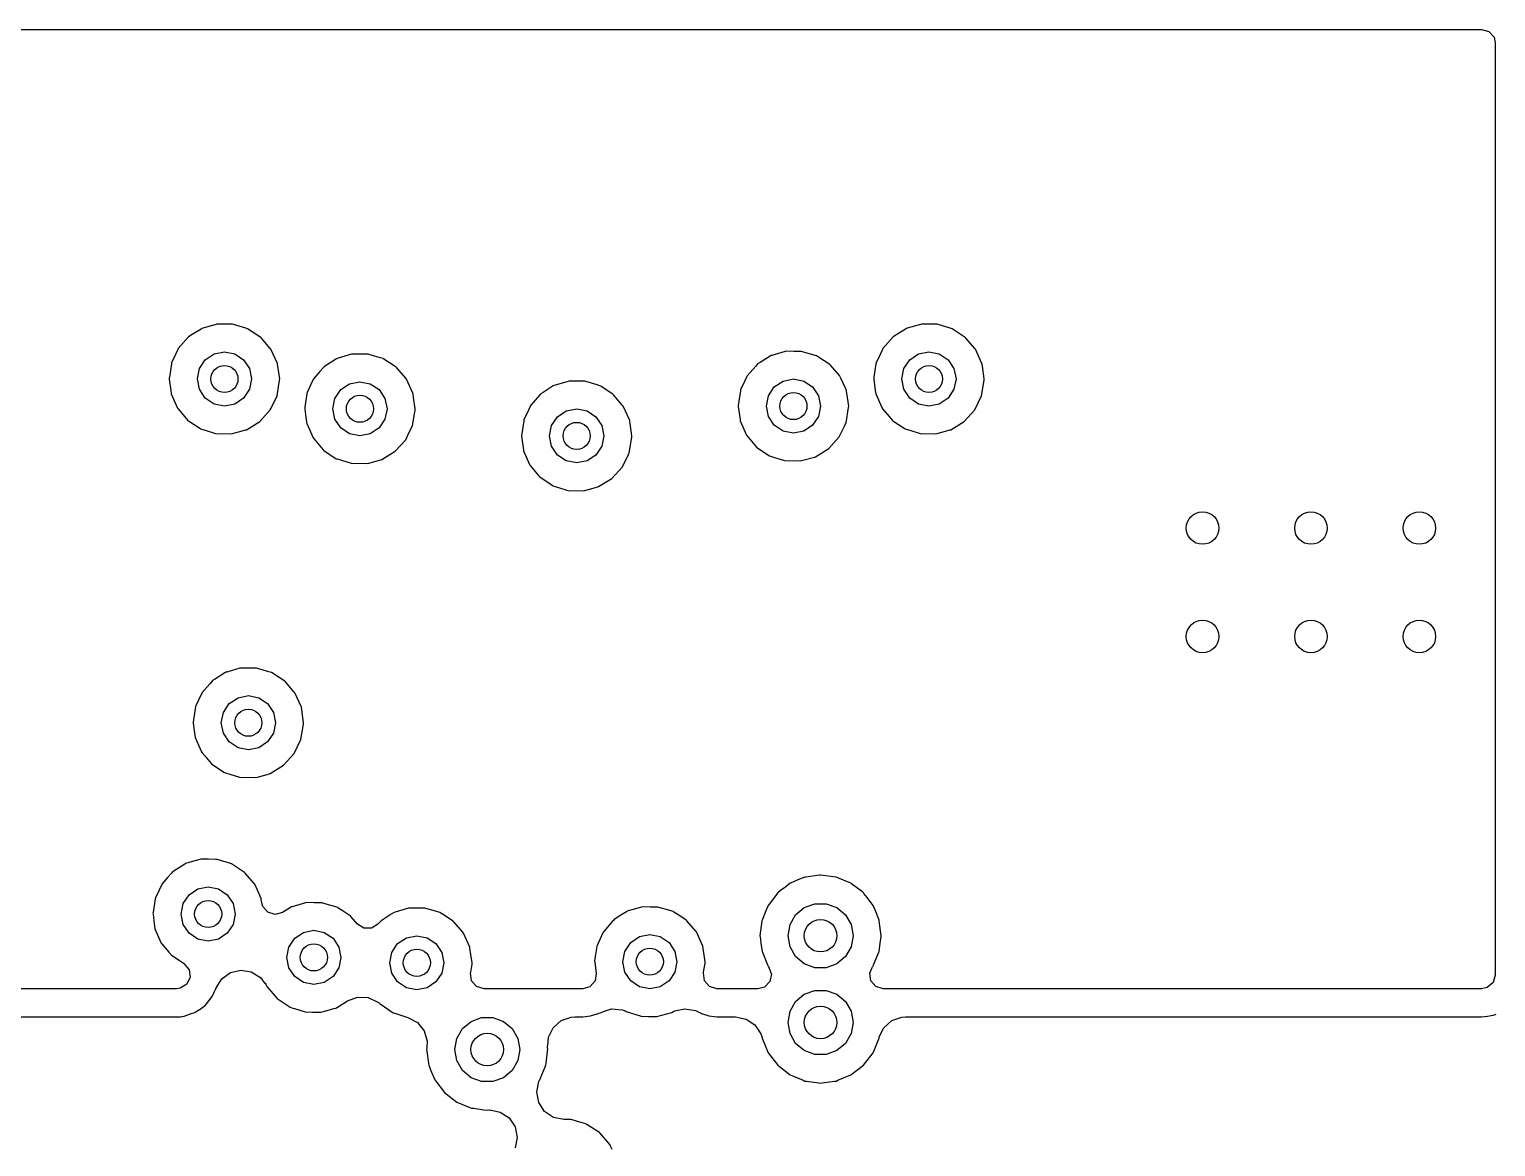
# Model space of a CAD drawing. Extents: x 0.99 to 4.24, y -7.27 to -4.02.
# Drawn here: x 2.397 to 2.929, y -4.551 to -4.146 of the extents above; entities that cross this region are included whole.
import ezdxf

# ---------------------------------------------------------------- set-up
doc = ezdxf.new("R2010")
doc.units = 0
doc.header["$MEASUREMENT"] = 0
doc.layers.add('BLACK', color=7, linetype='CONTINUOUS')

msp = doc.modelspace()

# ---------------------------------------------------------------- linework, layer by layer
at = {"layer": 'BLACK', "linetype": 'CONTINUOUS'}
for p, q in [((1.40063, -4.14567), (2.92417, -4.14567)), ((2.92417, -4.14567), (2.92686, -4.14646)), ((2.92686, -4.14646), (2.92869, -4.14857)), ((2.92869, -4.14857), (2.92913, -4.15063)), ((2.92913, -4.15063), (2.92913, -4.48913)), ((2.45903, -4.25451), (2.45582, -4.25653)), ((2.45933, -4.25432), (2.45903, -4.25451)), ((2.45903, -4.25451), (2.45903, -4.25451)), ((2.45967, -4.25422), (2.45933, -4.25432)), ((2.46446, -4.25285), (2.45967, -4.25422)), ((2.45967, -4.25422), (2.45967, -4.25422)), ((2.4648, -4.25276), (2.46446, -4.25285)), ((2.46446, -4.25285), (2.46446, -4.25285)), ((2.46764, -4.25277), (2.4648, -4.25276)), ((2.47013, -4.25279), (2.46764, -4.25277)), ((2.47049, -4.25279), (2.47013, -4.25279)), ((2.47013, -4.25279), (2.47013, -4.25279)), ((2.47082, -4.25289), (2.47049, -4.25279)), ((2.47527, -4.25422), (2.47082, -4.25289)), ((2.47082, -4.25289), (2.47082, -4.25289)), ((2.47594, -4.25442), (2.47527, -4.25422)), ((2.48071, -4.25752), (2.47594, -4.25442)), ((2.71493, -4.25451), (2.71173, -4.25653)), ((2.71523, -4.25432), (2.71493, -4.25451)), ((2.71493, -4.25451), (2.71493, -4.25451)), ((2.71557, -4.25422), (2.71523, -4.25432)), ((2.72036, -4.25285), (2.71557, -4.25422)), ((2.71557, -4.25422), (2.71557, -4.25422)), ((2.7207, -4.25276), (2.72036, -4.25285)), ((2.72036, -4.25285), (2.72036, -4.25285)), ((2.72355, -4.25277), (2.7207, -4.25276)), ((2.72604, -4.25279), (2.72355, -4.25277)), ((2.72639, -4.25279), (2.72604, -4.25279)), ((2.72604, -4.25279), (2.72604, -4.25279)), ((2.72673, -4.25289), (2.72639, -4.25279)), ((2.73118, -4.25422), (2.72673, -4.25289)), ((2.72673, -4.25289), (2.72673, -4.25289)), ((2.73184, -4.25442), (2.73118, -4.25422)), ((2.73662, -4.25752), (2.73184, -4.25442)), ((2.45451, -4.25736), (2.45075, -4.26162)), ((2.45582, -4.25653), (2.45451, -4.25736)), ((2.48094, -4.25778), (2.48071, -4.25752)), ((2.48419, -4.26156), (2.48094, -4.25778)), ((2.48094, -4.25778), (2.48094, -4.25778)), ((2.71042, -4.25736), (2.70665, -4.26162)), ((2.71173, -4.25653), (2.71042, -4.25736)), ((2.73685, -4.25778), (2.73662, -4.25752)), ((2.7401, -4.26156), (2.73685, -4.25778)), ((2.73685, -4.25778), (2.73685, -4.25778)), ((2.44976, -4.26372), (2.44833, -4.26677)), ((2.4506, -4.26194), (2.44976, -4.26372)), ((2.45075, -4.26162), (2.4506, -4.26194)), ((2.4506, -4.26194), (2.4506, -4.26194)), ((2.45843, -4.26887), (2.46056, -4.26568)), ((2.46056, -4.26568), (2.46375, -4.26354)), ((2.46375, -4.26354), (2.46752, -4.2628)), ((2.46752, -4.2628), (2.47129, -4.26354)), ((2.47129, -4.26354), (2.47448, -4.26568)), ((2.47448, -4.26568), (2.47661, -4.26887)), ((2.48442, -4.26183), (2.48419, -4.26156)), ((2.48419, -4.26156), (2.48419, -4.26156)), ((2.48678, -4.26701), (2.48442, -4.26183)), ((2.50824, -4.26534), (2.50456, -4.26766)), ((2.50854, -4.26515), (2.50824, -4.26534)), ((2.50824, -4.26534), (2.50824, -4.26534)), ((2.50888, -4.26505), (2.50854, -4.26515)), ((2.51367, -4.26368), (2.50888, -4.26505)), ((2.50888, -4.26505), (2.50888, -4.26505)), ((2.51401, -4.26358), (2.51367, -4.26368)), ((2.51367, -4.26368), (2.51367, -4.26368)), ((2.51685, -4.2636), (2.51401, -4.26358)), ((2.51934, -4.26362), (2.51685, -4.2636)), ((2.5197, -4.26362), (2.51934, -4.26362)), ((2.51934, -4.26362), (2.51934, -4.26362)), ((2.52004, -4.26372), (2.5197, -4.26362)), ((2.52329, -4.26469), (2.52004, -4.26372)), ((2.52004, -4.26372), (2.52004, -4.26372)), ((2.52515, -4.26525), (2.52329, -4.26469)), ((2.52545, -4.26544), (2.52515, -4.26525)), ((2.5275, -4.26677), (2.52545, -4.26544)), ((2.52545, -4.26544), (2.52545, -4.26544)), ((2.66572, -4.26435), (2.66208, -4.26665)), ((2.66602, -4.26416), (2.66572, -4.26435)), ((2.66572, -4.26435), (2.66572, -4.26435)), ((2.66636, -4.26407), (2.66602, -4.26416)), ((2.67115, -4.2627), (2.66636, -4.26407)), ((2.66636, -4.26407), (2.66636, -4.26407)), ((2.67149, -4.2626), (2.67115, -4.2627)), ((2.67115, -4.2627), (2.67115, -4.2627)), ((2.67433, -4.26262), (2.67149, -4.2626)), ((2.67683, -4.26263), (2.67433, -4.26262)), ((2.67718, -4.26263), (2.67683, -4.26263)), ((2.67683, -4.26263), (2.67683, -4.26263)), ((2.67752, -4.26274), (2.67718, -4.26263)), ((2.68035, -4.26358), (2.67752, -4.26274)), ((2.67752, -4.26274), (2.67752, -4.26274)), ((2.68263, -4.26426), (2.68035, -4.26358)), ((2.68293, -4.26446), (2.68263, -4.26426)), ((2.68329, -4.26469), (2.68293, -4.26446)), ((2.68293, -4.26446), (2.68293, -4.26446)), ((2.6874, -4.26736), (2.68329, -4.26469)), ((2.70567, -4.26372), (2.70424, -4.26677)), ((2.7065, -4.26194), (2.70567, -4.26372)), ((2.70665, -4.26162), (2.7065, -4.26194)), ((2.7065, -4.26194), (2.7065, -4.26194)), ((2.71433, -4.26887), (2.71647, -4.26568)), ((2.71647, -4.26568), (2.71966, -4.26354)), ((2.71966, -4.26354), (2.72343, -4.2628)), ((2.72343, -4.2628), (2.72719, -4.26354)), ((2.72719, -4.26354), (2.73038, -4.26568)), ((2.73038, -4.26568), (2.73252, -4.26887)), ((2.74033, -4.26183), (2.7401, -4.26156)), ((2.7401, -4.26156), (2.7401, -4.26156)), ((2.74269, -4.26701), (2.74033, -4.26183)), ((2.44828, -4.26712), (2.44752, -4.27199)), ((2.44833, -4.26677), (2.44828, -4.26712)), ((2.44828, -4.26712), (2.44828, -4.26712)), ((2.45768, -4.27264), (2.45843, -4.26887)), ((2.47661, -4.26887), (2.47736, -4.27264)), ((2.48683, -4.26736), (2.48678, -4.26701)), ((2.48692, -4.26799), (2.48683, -4.26736)), ((2.48683, -4.26736), (2.48683, -4.26736)), ((2.48759, -4.27264), (2.48692, -4.26799)), ((2.50221, -4.2699), (2.49996, -4.27245)), ((2.50349, -4.26845), (2.50221, -4.2699)), ((2.50373, -4.26818), (2.50349, -4.26845)), ((2.50349, -4.26845), (2.50349, -4.26845)), ((2.50456, -4.26766), (2.50373, -4.26818)), ((2.52992, -4.26834), (2.5275, -4.26677)), ((2.53015, -4.26861), (2.52992, -4.26834)), ((2.53341, -4.27239), (2.53015, -4.26861)), ((2.53015, -4.26861), (2.53015, -4.26861)), ((2.65729, -4.27178), (2.65646, -4.27356)), ((2.65744, -4.27146), (2.65729, -4.27178)), ((2.65729, -4.27178), (2.65729, -4.27178)), ((2.6605, -4.26799), (2.65744, -4.27146)), ((2.66097, -4.26746), (2.6605, -4.26799)), ((2.66121, -4.2672), (2.66097, -4.26746)), ((2.66097, -4.26746), (2.66097, -4.26746)), ((2.66208, -4.26665), (2.66121, -4.2672)), ((2.68763, -4.26763), (2.6874, -4.26736)), ((2.69089, -4.2714), (2.68763, -4.26763)), ((2.68763, -4.26763), (2.68763, -4.26763)), ((2.69112, -4.27167), (2.69089, -4.2714)), ((2.69089, -4.2714), (2.69089, -4.2714)), ((2.69145, -4.27239), (2.69112, -4.27167)), ((2.70418, -4.26712), (2.70342, -4.27199)), ((2.70424, -4.26677), (2.70418, -4.26712)), ((2.70418, -4.26712), (2.70418, -4.26712)), ((2.71358, -4.27264), (2.71433, -4.26887)), ((2.73252, -4.26887), (2.73327, -4.27264)), ((2.74274, -4.26736), (2.74269, -4.26701)), ((2.74283, -4.26799), (2.74274, -4.26736)), ((2.74274, -4.26736), (2.74274, -4.26736)), ((2.74349, -4.27264), (2.74283, -4.26799)), ((2.44752, -4.27199), (2.44745, -4.27239)), ((2.44745, -4.27239), (2.4475, -4.27274)), ((2.4475, -4.27274), (2.4475, -4.27274)), ((2.4475, -4.27274), (2.44804, -4.27685)), ((2.44804, -4.27685), (2.44819, -4.27803)), ((2.45843, -4.2764), (2.45768, -4.27264)), ((2.46056, -4.2796), (2.45843, -4.2764)), ((2.47661, -4.2764), (2.47448, -4.2796)), ((2.47736, -4.27264), (2.47661, -4.2764)), ((2.48664, -4.27874), (2.48758, -4.27313)), ((2.48758, -4.27313), (2.48759, -4.27264)), ((2.49883, -4.27485), (2.49754, -4.2776)), ((2.49981, -4.27277), (2.49883, -4.27485)), ((2.49996, -4.27245), (2.49981, -4.27277)), ((2.49981, -4.27277), (2.49981, -4.27277)), ((2.50764, -4.2797), (2.50977, -4.2765)), ((2.50977, -4.2765), (2.51297, -4.27437)), ((2.51297, -4.27437), (2.51673, -4.27362)), ((2.51673, -4.27362), (2.5205, -4.27437)), ((2.5205, -4.27437), (2.52369, -4.2765)), ((2.52369, -4.2765), (2.52583, -4.2797)), ((2.53364, -4.27265), (2.53341, -4.27239)), ((2.53341, -4.27239), (2.53341, -4.27239)), ((2.53599, -4.27783), (2.53364, -4.27265)), ((2.58698, -4.27518), (2.58328, -4.27751)), ((2.58728, -4.27499), (2.58698, -4.27518)), ((2.58698, -4.27518), (2.58698, -4.27518)), ((2.58762, -4.27489), (2.58728, -4.27499)), ((2.59241, -4.27352), (2.58762, -4.27489)), ((2.58762, -4.27489), (2.58762, -4.27489)), ((2.59275, -4.27343), (2.59241, -4.27352)), ((2.59241, -4.27352), (2.59241, -4.27352)), ((2.59559, -4.27344), (2.59275, -4.27343)), ((2.59809, -4.27346), (2.59559, -4.27344)), ((2.59844, -4.27346), (2.59809, -4.27346)), ((2.59809, -4.27346), (2.59809, -4.27346)), ((2.59878, -4.27356), (2.59844, -4.27346)), ((2.60296, -4.27481), (2.59878, -4.27356)), ((2.59878, -4.27356), (2.59878, -4.27356)), ((2.60389, -4.27509), (2.60296, -4.27481)), ((2.60419, -4.27528), (2.60389, -4.27509)), ((2.60512, -4.27589), (2.60419, -4.27528)), ((2.60419, -4.27528), (2.60419, -4.27528)), ((2.60866, -4.27819), (2.60512, -4.27589)), ((2.65497, -4.27696), (2.65438, -4.28073)), ((2.65502, -4.27661), (2.65497, -4.27696)), ((2.65497, -4.27696), (2.65497, -4.27696)), ((2.65646, -4.27356), (2.65502, -4.27661)), ((2.66512, -4.27871), (2.66725, -4.27552)), ((2.66725, -4.27552), (2.67045, -4.27339)), ((2.67045, -4.27339), (2.67421, -4.27264)), ((2.67421, -4.27264), (2.67798, -4.27339)), ((2.67798, -4.27339), (2.68117, -4.27552)), ((2.68117, -4.27552), (2.68331, -4.27871)), ((2.69295, -4.27569), (2.69145, -4.27239)), ((2.69332, -4.27651), (2.69295, -4.27569)), ((2.69347, -4.27685), (2.69332, -4.27651)), ((2.69352, -4.2772), (2.69347, -4.27685)), ((2.70342, -4.27199), (2.70336, -4.27239)), ((2.70336, -4.27239), (2.70341, -4.27274)), ((2.70341, -4.27274), (2.70394, -4.27685)), ((2.70341, -4.27274), (2.70341, -4.27274)), ((2.70394, -4.27685), (2.7041, -4.27803)), ((2.71433, -4.2764), (2.71358, -4.27264)), ((2.71647, -4.2796), (2.71433, -4.2764)), ((2.73252, -4.2764), (2.73038, -4.2796)), ((2.73327, -4.27264), (2.73252, -4.2764)), ((2.74254, -4.27874), (2.74349, -4.27313)), ((2.74349, -4.27313), (2.74349, -4.27264)), ((2.44819, -4.27803), (2.45048, -4.28324)), ((2.46375, -4.28173), (2.46056, -4.2796)), ((2.46752, -4.28248), (2.46375, -4.28173)), ((2.47129, -4.28173), (2.46752, -4.28248)), ((2.47448, -4.2796), (2.47129, -4.28173)), ((2.48447, -4.28322), (2.48664, -4.27874)), ((2.49749, -4.27795), (2.49673, -4.28282)), ((2.49754, -4.2776), (2.49749, -4.27795)), ((2.49749, -4.27795), (2.49749, -4.27795)), ((2.50689, -4.28346), (2.50764, -4.2797)), ((2.52583, -4.2797), (2.52657, -4.28346)), ((2.53604, -4.27818), (2.53599, -4.27783)), ((2.53621, -4.27933), (2.53604, -4.27818)), ((2.53604, -4.27818), (2.53604, -4.27818)), ((2.5368, -4.28346), (2.53621, -4.27933)), ((2.5787, -4.28229), (2.57855, -4.28261)), ((2.58135, -4.27929), (2.5787, -4.28229)), ((2.58223, -4.27829), (2.58135, -4.27929)), ((2.58247, -4.27803), (2.58223, -4.27829)), ((2.58223, -4.27829), (2.58223, -4.27829)), ((2.58328, -4.27751), (2.58247, -4.27803)), ((2.60889, -4.27845), (2.60866, -4.27819)), ((2.61215, -4.28223), (2.60889, -4.27845)), ((2.60889, -4.27845), (2.60889, -4.27845)), ((2.61215, -4.28224), (2.61215, -4.28223)), ((2.61215, -4.28223), (2.61215, -4.28223)), ((2.61238, -4.2825), (2.61215, -4.28224)), ((2.61473, -4.28768), (2.61238, -4.2825)), ((2.65438, -4.28073), (2.65415, -4.28224)), ((2.65415, -4.28224), (2.65419, -4.28259)), ((2.66437, -4.28248), (2.66512, -4.27871)), ((2.66512, -4.28625), (2.66437, -4.28248)), ((2.68331, -4.27871), (2.68406, -4.28248)), ((2.68406, -4.28248), (2.68331, -4.28625)), ((2.69361, -4.27784), (2.69352, -4.2772)), ((2.69352, -4.2772), (2.69352, -4.2772)), ((2.69428, -4.28248), (2.69361, -4.27784)), ((2.69427, -4.28297), (2.69428, -4.28248)), ((2.7041, -4.27803), (2.70639, -4.28324)), ((2.71966, -4.28173), (2.71647, -4.2796)), ((2.72343, -4.28248), (2.71966, -4.28173)), ((2.72719, -4.28173), (2.72343, -4.28248)), ((2.73038, -4.2796), (2.72719, -4.28173)), ((2.74006, -4.28386), (2.74254, -4.27874)), ((2.45048, -4.28324), (2.45071, -4.28351)), ((2.45071, -4.28351), (2.45307, -4.28632)), ((2.45307, -4.28632), (2.45414, -4.2876)), ((2.45414, -4.2876), (2.45444, -4.28779)), ((2.45444, -4.28779), (2.45444, -4.28779)), ((2.45444, -4.28779), (2.45859, -4.29055)), ((2.48034, -4.28808), (2.48416, -4.28386)), ((2.48416, -4.28386), (2.48447, -4.28322)), ((2.49673, -4.28282), (2.49667, -4.28322)), ((2.49667, -4.28322), (2.49671, -4.28357)), ((2.49671, -4.28357), (2.49671, -4.28357)), ((2.49671, -4.28357), (2.49723, -4.28753)), ((2.49723, -4.28753), (2.49741, -4.28886)), ((2.50764, -4.28723), (2.50689, -4.28346)), ((2.50977, -4.29042), (2.50764, -4.28723)), ((2.52583, -4.28723), (2.52369, -4.29042)), ((2.52657, -4.28346), (2.52583, -4.28723)), ((2.53585, -4.28957), (2.53679, -4.28395)), ((2.53679, -4.28395), (2.5368, -4.28346)), ((2.57623, -4.28779), (2.57549, -4.29254)), ((2.57628, -4.28744), (2.57623, -4.28779)), ((2.57623, -4.28779), (2.57623, -4.28779)), ((2.57792, -4.28395), (2.57628, -4.28744)), ((2.57855, -4.28261), (2.57792, -4.28395)), ((2.57855, -4.28261), (2.57855, -4.28261)), ((2.58638, -4.28954), (2.58851, -4.28635)), ((2.58851, -4.28635), (2.59171, -4.28421)), ((2.59171, -4.28421), (2.59547, -4.28346)), ((2.59547, -4.28346), (2.59924, -4.28421)), ((2.59924, -4.28421), (2.60243, -4.28635)), ((2.60243, -4.28635), (2.60457, -4.28954)), ((2.61478, -4.28802), (2.61473, -4.28768)), ((2.65419, -4.28259), (2.65482, -4.28735)), ((2.65419, -4.28259), (2.65419, -4.28259)), ((2.65482, -4.28735), (2.65489, -4.28788)), ((2.66725, -4.28944), (2.66512, -4.28625)), ((2.68331, -4.28625), (2.68117, -4.28944)), ((2.69333, -4.28858), (2.69427, -4.28297)), ((2.70639, -4.28324), (2.70662, -4.28351)), ((2.70662, -4.28351), (2.70898, -4.28632)), ((2.70898, -4.28632), (2.71005, -4.2876)), ((2.71005, -4.2876), (2.71034, -4.28779)), ((2.71034, -4.28779), (2.71034, -4.28779)), ((2.71034, -4.28779), (2.71449, -4.29055)), ((2.73624, -4.28808), (2.74006, -4.28386)), ((2.45859, -4.29055), (2.45859, -4.29055)), ((2.45859, -4.29055), (2.45888, -4.29075)), ((2.45888, -4.29075), (2.45922, -4.29085)), ((2.45922, -4.29085), (2.45922, -4.29085)), ((2.45922, -4.29085), (2.46056, -4.29127)), ((2.46056, -4.29127), (2.46431, -4.29245)), ((2.46431, -4.29245), (2.47, -4.29255)), ((2.47, -4.29255), (2.4736, -4.29157)), ((2.4736, -4.29157), (2.47515, -4.29115)), ((2.47515, -4.29115), (2.47549, -4.29105)), ((2.47515, -4.29115), (2.47515, -4.29115)), ((2.47549, -4.29105), (2.48034, -4.28808)), ((2.49741, -4.28886), (2.4997, -4.29407)), ((2.51297, -4.29256), (2.50977, -4.29042)), ((2.51673, -4.29331), (2.51297, -4.29256)), ((2.5205, -4.29256), (2.51673, -4.29331)), ((2.52369, -4.29042), (2.5205, -4.29256)), ((2.53337, -4.29469), (2.53415, -4.29306)), ((2.53415, -4.29306), (2.53585, -4.28957)), ((2.57549, -4.29254), (2.57541, -4.29306)), ((2.57541, -4.29306), (2.57545, -4.29341)), ((2.58563, -4.29331), (2.58638, -4.28954)), ((2.60457, -4.28954), (2.60531, -4.29331)), ((2.61478, -4.28803), (2.61478, -4.28802)), ((2.6149, -4.28886), (2.61478, -4.28803)), ((2.61554, -4.29331), (2.6149, -4.28886)), ((2.65489, -4.28788), (2.65718, -4.29308)), ((2.65718, -4.29308), (2.66084, -4.29744)), ((2.67045, -4.29157), (2.66725, -4.28944)), ((2.67421, -4.29232), (2.67045, -4.29157)), ((2.67798, -4.29157), (2.67421, -4.29232)), ((2.68117, -4.28944), (2.67798, -4.29157)), ((2.69085, -4.2937), (2.69285, -4.28957)), ((2.69285, -4.28957), (2.69318, -4.2889)), ((2.69318, -4.2889), (2.69333, -4.28858)), ((2.69318, -4.2889), (2.69318, -4.2889)), ((2.71449, -4.29055), (2.71449, -4.29055)), ((2.71449, -4.29055), (2.71479, -4.29075)), ((2.71479, -4.29075), (2.71512, -4.29085)), ((2.71512, -4.29085), (2.71512, -4.29085)), ((2.71512, -4.29085), (2.71646, -4.29127)), ((2.71646, -4.29127), (2.72022, -4.29245)), ((2.72022, -4.29245), (2.72591, -4.29255)), ((2.72591, -4.29255), (2.7295, -4.29157)), ((2.7295, -4.29157), (2.73105, -4.29115)), ((2.73105, -4.29115), (2.73139, -4.29105)), ((2.73105, -4.29115), (2.73105, -4.29115)), ((2.73139, -4.29105), (2.73624, -4.28808)), ((2.4997, -4.29407), (2.50336, -4.29842)), ((2.50336, -4.29842), (2.50365, -4.29862)), ((2.52955, -4.2989), (2.53337, -4.29469)), ((2.57545, -4.29341), (2.5761, -4.29835)), ((2.57545, -4.29341), (2.57545, -4.29341)), ((2.5761, -4.29835), (2.57615, -4.2987)), ((2.58638, -4.29707), (2.58563, -4.29331)), ((2.58851, -4.30027), (2.58638, -4.29707)), ((2.60457, -4.29707), (2.60243, -4.30027)), ((2.60531, -4.29331), (2.60457, -4.29707)), ((2.61459, -4.29941), (2.61553, -4.2938)), ((2.61553, -4.2938), (2.61554, -4.29331)), ((2.66084, -4.29744), (2.66113, -4.29764)), ((2.66113, -4.29764), (2.66113, -4.29764)), ((2.66113, -4.29764), (2.66528, -4.3004)), ((2.68218, -4.3009), (2.68703, -4.29792)), ((2.68703, -4.29792), (2.69085, -4.2937)), ((2.50365, -4.29862), (2.50365, -4.29862)), ((2.50365, -4.29862), (2.5078, -4.30138)), ((2.5078, -4.30138), (2.5078, -4.30138)), ((2.5078, -4.30138), (2.50809, -4.30158)), ((2.50809, -4.30158), (2.50843, -4.30168)), ((2.50843, -4.30168), (2.50843, -4.30168)), ((2.50843, -4.30168), (2.51004, -4.30218)), ((2.51004, -4.30218), (2.51352, -4.30327)), ((2.51352, -4.30327), (2.51921, -4.30338)), ((2.51921, -4.30338), (2.51998, -4.30317)), ((2.51998, -4.30317), (2.52436, -4.30197)), ((2.52436, -4.30197), (2.5247, -4.30188)), ((2.52436, -4.30197), (2.52436, -4.30197)), ((2.5247, -4.30188), (2.52955, -4.2989)), ((2.57615, -4.2987), (2.57844, -4.30391)), ((2.59171, -4.3024), (2.58851, -4.30027)), ((2.59547, -4.30315), (2.59171, -4.3024)), ((2.59924, -4.3024), (2.59547, -4.30315)), ((2.60243, -4.30027), (2.59924, -4.3024)), ((2.61211, -4.30453), (2.61429, -4.30003)), ((2.61429, -4.30003), (2.61443, -4.29973)), ((2.61443, -4.29973), (2.61459, -4.29941)), ((2.61443, -4.29973), (2.61443, -4.29973)), ((2.66528, -4.3004), (2.66528, -4.3004)), ((2.66528, -4.3004), (2.66557, -4.30059)), ((2.66557, -4.30059), (2.66591, -4.3007)), ((2.66591, -4.3007), (2.66591, -4.3007)), ((2.66591, -4.3007), (2.66734, -4.30114)), ((2.66734, -4.30114), (2.671, -4.30229)), ((2.671, -4.30229), (2.67669, -4.30239)), ((2.67669, -4.30239), (2.67808, -4.30201)), ((2.67808, -4.30201), (2.68184, -4.30099)), ((2.68184, -4.30099), (2.68218, -4.3009)), ((2.68184, -4.30099), (2.68184, -4.30099)), ((2.57844, -4.30391), (2.57866, -4.30418)), ((2.57866, -4.30418), (2.58032, -4.30615)), ((2.58032, -4.30615), (2.5821, -4.30827)), ((2.5821, -4.30827), (2.58239, -4.30846)), ((2.58239, -4.30846), (2.58239, -4.30846)), ((2.58239, -4.30846), (2.58654, -4.31122)), ((2.60344, -4.31172), (2.60829, -4.30875)), ((2.60829, -4.30875), (2.61211, -4.30453)), ((2.58654, -4.31122), (2.58654, -4.31122)), ((2.58654, -4.31122), (2.58683, -4.31142)), ((2.58683, -4.31142), (2.58717, -4.31152)), ((2.58717, -4.31152), (2.58717, -4.31152)), ((2.58717, -4.31152), (2.58855, -4.31196)), ((2.58855, -4.31196), (2.59226, -4.31312)), ((2.59226, -4.31312), (2.59795, -4.31322)), ((2.59795, -4.31322), (2.60011, -4.31263)), ((2.60011, -4.31263), (2.6031, -4.31182)), ((2.6031, -4.31182), (2.60344, -4.31172)), ((2.6031, -4.31182), (2.6031, -4.31182)), ((2.47315, -4.37769), (2.46836, -4.37906)), ((2.47349, -4.3776), (2.47315, -4.37769)), ((2.47315, -4.37769), (2.47315, -4.37769)), ((2.47634, -4.37761), (2.47349, -4.3776)), ((2.47883, -4.37763), (2.47634, -4.37761)), ((2.47918, -4.37763), (2.47883, -4.37763)), ((2.47883, -4.37763), (2.47883, -4.37763)), ((2.47952, -4.37773), (2.47918, -4.37763)), ((2.48365, -4.37897), (2.47952, -4.37773)), ((2.47952, -4.37773), (2.47952, -4.37773)), ((2.46222, -4.38332), (2.45944, -4.38646)), ((2.46298, -4.38246), (2.46222, -4.38332)), ((2.46321, -4.38219), (2.46298, -4.38246)), ((2.46298, -4.38246), (2.46298, -4.38246)), ((2.46396, -4.38172), (2.46321, -4.38219)), ((2.46772, -4.37935), (2.46396, -4.38172)), ((2.46802, -4.37916), (2.46772, -4.37935)), ((2.46772, -4.37935), (2.46772, -4.37935)), ((2.46836, -4.37906), (2.46802, -4.37916)), ((2.46836, -4.37906), (2.46836, -4.37906)), ((2.48463, -4.37926), (2.48365, -4.37897)), ((2.48941, -4.38235), (2.48463, -4.37926)), ((2.48964, -4.38262), (2.48941, -4.38235)), ((2.49289, -4.3864), (2.48964, -4.38262)), ((2.48964, -4.38262), (2.48964, -4.38262)), ((2.45944, -4.38646), (2.45703, -4.39161)), ((2.46926, -4.39052), (2.47245, -4.38838)), ((2.47245, -4.38838), (2.47622, -4.38763)), ((2.47622, -4.38763), (2.47998, -4.38838)), ((2.47998, -4.38838), (2.48318, -4.39052)), ((2.49312, -4.38666), (2.49289, -4.3864)), ((2.49289, -4.3864), (2.49289, -4.3864)), ((2.49548, -4.39184), (2.49312, -4.38666)), ((2.45703, -4.39161), (2.45615, -4.39723)), ((2.46637, -4.39748), (2.46712, -4.39371)), ((2.46712, -4.39371), (2.46926, -4.39052)), ((2.48318, -4.39052), (2.48531, -4.39371)), ((2.48531, -4.39371), (2.48606, -4.39748)), ((2.49628, -4.39748), (2.49548, -4.39184)), ((2.45615, -4.39723), (2.4562, -4.39758)), ((2.4562, -4.39758), (2.45665, -4.40108)), ((2.4562, -4.39758), (2.4562, -4.39758)), ((2.46712, -4.40124), (2.46637, -4.39748)), ((2.48606, -4.39748), (2.48531, -4.40124)), ((2.49533, -4.40358), (2.49628, -4.39797)), ((2.49628, -4.39797), (2.49628, -4.39748)), ((2.45665, -4.40108), (2.45689, -4.40287)), ((2.45689, -4.40287), (2.45918, -4.40808)), ((2.46926, -4.40444), (2.46712, -4.40124)), ((2.47245, -4.40657), (2.46926, -4.40444)), ((2.48318, -4.40444), (2.47998, -4.40657)), ((2.48531, -4.40124), (2.48318, -4.40444)), ((2.49285, -4.4087), (2.49533, -4.40358)), ((2.45918, -4.40808), (2.45941, -4.40835)), ((2.45941, -4.40835), (2.46038, -4.4095)), ((2.46038, -4.4095), (2.46284, -4.41243)), ((2.47622, -4.40732), (2.47245, -4.40657)), ((2.47998, -4.40657), (2.47622, -4.40732)), ((2.48903, -4.41292), (2.49285, -4.4087)), ((2.46284, -4.41243), (2.46314, -4.41263)), ((2.46314, -4.41263), (2.46314, -4.41263)), ((2.46314, -4.41263), (2.46728, -4.41539)), ((2.46728, -4.41539), (2.46728, -4.41539)), ((2.46728, -4.41539), (2.46758, -4.41559)), ((2.46758, -4.41559), (2.46791, -4.41569)), ((2.48419, -4.41589), (2.48903, -4.41292)), ((2.46791, -4.41569), (2.46791, -4.41569)), ((2.46791, -4.41569), (2.46945, -4.41617)), ((2.46945, -4.41617), (2.47301, -4.41728)), ((2.47301, -4.41728), (2.4787, -4.41739)), ((2.4787, -4.41739), (2.47947, -4.41718)), ((2.47947, -4.41718), (2.48384, -4.41598)), ((2.48384, -4.41598), (2.48419, -4.41589)), ((2.48384, -4.41598), (2.48384, -4.41598)), ((2.45855, -4.44715), (2.45376, -4.44852)), ((2.45889, -4.44706), (2.45855, -4.44715)), ((2.45855, -4.44715), (2.45855, -4.44715)), ((2.46174, -4.44707), (2.45889, -4.44706)), ((2.46423, -4.44709), (2.46174, -4.44707)), ((2.46458, -4.44709), (2.46423, -4.44709)), ((2.46423, -4.44709), (2.46423, -4.44709)), ((2.46492, -4.44719), (2.46458, -4.44709)), ((2.46937, -4.44852), (2.46492, -4.44719)), ((2.46492, -4.44719), (2.46492, -4.44719)), ((2.44837, -4.45192), (2.44683, -4.45367)), ((2.44861, -4.45166), (2.44837, -4.45192)), ((2.44837, -4.45192), (2.44837, -4.45192)), ((2.44891, -4.45147), (2.44861, -4.45166)), ((2.45312, -4.44881), (2.44891, -4.45147)), ((2.45342, -4.44862), (2.45312, -4.44881)), ((2.45312, -4.44881), (2.45312, -4.44881)), ((2.45376, -4.44852), (2.45342, -4.44862)), ((2.45376, -4.44852), (2.45376, -4.44852)), ((2.47003, -4.44872), (2.46937, -4.44852)), ((2.47481, -4.45182), (2.47003, -4.44872)), ((2.47504, -4.45208), (2.47481, -4.45182)), ((2.47829, -4.45586), (2.47504, -4.45208)), ((2.47504, -4.45208), (2.47504, -4.45208)), ((2.68373, -4.45284), (2.67868, -4.4535)), ((2.68406, -4.45279), (2.68373, -4.45284)), ((2.68975, -4.45354), (2.68406, -4.45279)), ((2.44484, -4.45592), (2.44242, -4.46107)), ((2.44683, -4.45367), (2.44484, -4.45592)), ((2.45465, -4.45998), (2.45785, -4.45784)), ((2.45785, -4.45784), (2.46161, -4.4571)), ((2.46161, -4.4571), (2.46538, -4.45784)), ((2.46538, -4.45784), (2.46857, -4.45998)), ((2.47852, -4.45613), (2.47829, -4.45586)), ((2.47829, -4.45586), (2.47829, -4.45586)), ((2.48087, -4.46131), (2.47852, -4.45613)), ((2.6714, -4.45701), (2.66955, -4.45842)), ((2.67305, -4.45574), (2.6714, -4.45701)), ((2.67335, -4.45562), (2.67305, -4.45574)), ((2.67647, -4.45432), (2.67335, -4.45562)), ((2.67335, -4.45562), (2.67335, -4.45562)), ((2.67836, -4.45354), (2.67647, -4.45432)), ((2.67868, -4.4535), (2.67836, -4.45354)), ((2.67868, -4.4535), (2.67868, -4.4535)), ((2.69506, -4.45574), (2.68975, -4.45354)), ((2.69532, -4.45594), (2.69506, -4.45574)), ((2.69937, -4.45904), (2.69532, -4.45594)), ((2.69532, -4.45594), (2.69532, -4.45594)), ((2.44237, -4.46142), (2.4416, -4.46634)), ((2.44242, -4.46107), (2.44237, -4.46142)), ((2.44237, -4.46142), (2.44237, -4.46142)), ((2.45177, -4.46694), (2.45252, -4.46317)), ((2.45252, -4.46317), (2.45465, -4.45998)), ((2.46857, -4.45998), (2.47071, -4.46317)), ((2.47071, -4.46317), (2.47146, -4.46694)), ((2.48092, -4.46166), (2.48087, -4.46131)), ((2.4811, -4.46287), (2.48092, -4.46166)), ((2.48092, -4.46166), (2.48092, -4.46166)), ((2.48148, -4.46418), (2.4811, -4.46287)), ((2.49694, -4.4629), (2.49215, -4.46427)), ((2.49728, -4.46281), (2.49694, -4.4629)), ((2.49694, -4.4629), (2.49694, -4.4629)), ((2.50012, -4.46282), (2.49728, -4.46281)), ((2.50261, -4.46284), (2.50012, -4.46282)), ((2.50297, -4.46284), (2.50261, -4.46284)), ((2.50261, -4.46284), (2.50261, -4.46284)), ((2.5033, -4.46294), (2.50297, -4.46284)), ((2.50618, -4.4638), (2.5033, -4.46294)), ((2.5033, -4.46294), (2.5033, -4.46294)), ((2.66849, -4.45924), (2.66499, -4.4638)), ((2.66955, -4.45842), (2.66849, -4.45924)), ((2.67815, -4.46458), (2.682, -4.46318)), ((2.682, -4.46318), (2.68611, -4.46318)), ((2.68611, -4.46318), (2.68996, -4.46458)), ((2.69962, -4.45924), (2.69937, -4.45904)), ((2.69937, -4.45904), (2.69937, -4.45904)), ((2.69982, -4.4595), (2.69962, -4.45924)), ((2.70096, -4.46098), (2.69982, -4.4595)), ((2.69982, -4.4595), (2.69982, -4.4595)), ((2.70312, -4.4638), (2.70096, -4.46098)), ((2.4416, -4.46634), (2.44155, -4.46669)), ((2.44155, -4.46669), (2.4416, -4.46704)), ((2.4416, -4.46704), (2.4416, -4.46704)), ((2.4416, -4.46704), (2.4419, -4.4694)), ((2.45252, -4.4707), (2.45177, -4.46694)), ((2.47146, -4.46694), (2.47071, -4.4707)), ((2.48329, -4.46631), (2.48148, -4.46418)), ((2.48597, -4.46712), (2.48329, -4.46631)), ((2.48865, -4.46636), (2.48597, -4.46712)), ((2.49151, -4.46456), (2.48865, -4.46636)), ((2.49181, -4.46437), (2.49151, -4.46456)), ((2.49151, -4.46456), (2.49151, -4.46456)), ((2.49215, -4.46427), (2.49181, -4.46437)), ((2.49215, -4.46427), (2.49215, -4.46427)), ((2.50842, -4.46447), (2.50618, -4.4638)), ((2.50871, -4.46466), (2.50842, -4.46447)), ((2.51068, -4.46593), (2.50871, -4.46466)), ((2.50871, -4.46466), (2.50871, -4.46466)), ((2.51319, -4.46756), (2.51068, -4.46593)), ((2.51342, -4.46783), (2.51319, -4.46756)), ((2.5158, -4.47059), (2.51342, -4.46783)), ((2.51342, -4.46783), (2.51342, -4.46783)), ((2.52809, -4.46704), (2.5244, -4.46937)), ((2.52891, -4.46653), (2.52809, -4.46704)), ((2.52921, -4.46634), (2.52891, -4.46653)), ((2.52891, -4.46653), (2.52891, -4.46653)), ((2.52955, -4.46624), (2.52921, -4.46634)), ((2.53434, -4.46487), (2.52955, -4.46624)), ((2.52955, -4.46624), (2.52955, -4.46624)), ((2.53468, -4.46477), (2.53434, -4.46487)), ((2.53434, -4.46487), (2.53434, -4.46487)), ((2.53752, -4.46479), (2.53468, -4.46477)), ((2.54001, -4.46481), (2.53752, -4.46479)), ((2.54037, -4.46481), (2.54001, -4.46481)), ((2.54001, -4.46481), (2.54001, -4.46481)), ((2.54071, -4.46491), (2.54037, -4.46481)), ((2.54413, -4.46593), (2.54071, -4.46491)), ((2.54071, -4.46491), (2.54071, -4.46491)), ((2.54582, -4.46644), (2.54413, -4.46593)), ((2.54612, -4.46663), (2.54582, -4.46644)), ((2.54675, -4.46704), (2.54612, -4.46663)), ((2.54612, -4.46663), (2.54612, -4.46663)), ((2.55059, -4.46953), (2.54675, -4.46704)), ((2.61152, -4.4674), (2.60904, -4.46897)), ((2.61355, -4.46612), (2.61152, -4.4674)), ((2.61385, -4.46593), (2.61355, -4.46612)), ((2.61355, -4.46612), (2.61355, -4.46612)), ((2.61419, -4.46584), (2.61385, -4.46593)), ((2.61898, -4.46447), (2.61419, -4.46584)), ((2.61419, -4.46584), (2.61419, -4.46584)), ((2.61932, -4.46437), (2.61898, -4.46447)), ((2.61898, -4.46447), (2.61898, -4.46447)), ((2.62217, -4.46439), (2.61932, -4.46437)), ((2.62466, -4.4644), (2.62217, -4.46439)), ((2.62501, -4.46441), (2.62466, -4.4644)), ((2.62466, -4.4644), (2.62466, -4.4644)), ((2.62535, -4.46451), (2.62501, -4.46441)), ((2.6298, -4.46584), (2.62535, -4.46451)), ((2.62535, -4.46451), (2.62535, -4.46451)), ((2.63046, -4.46604), (2.6298, -4.46584)), ((2.63076, -4.46623), (2.63046, -4.46604)), ((2.63253, -4.46737), (2.63076, -4.46623)), ((2.63076, -4.46623), (2.63076, -4.46623)), ((2.63524, -4.46913), (2.63253, -4.46737)), ((2.66414, -4.46584), (2.66279, -4.46911)), ((2.66486, -4.4641), (2.66414, -4.46584)), ((2.66499, -4.4638), (2.66486, -4.4641)), ((2.66486, -4.4641), (2.66486, -4.4641)), ((2.67296, -4.47077), (2.67501, -4.46722)), ((2.67501, -4.46722), (2.67815, -4.46458)), ((2.68996, -4.46458), (2.6931, -4.46722)), ((2.6931, -4.46722), (2.69515, -4.47077)), ((2.70325, -4.4641), (2.70312, -4.4638)), ((2.70397, -4.46584), (2.70325, -4.4641)), ((2.70325, -4.4641), (2.70325, -4.4641)), ((2.70532, -4.46911), (2.70397, -4.46584)), ((2.4419, -4.4694), (2.44229, -4.47233)), ((2.44229, -4.47233), (2.44458, -4.47754)), ((2.45465, -4.4739), (2.45252, -4.4707)), ((2.45785, -4.47603), (2.45465, -4.4739)), ((2.46857, -4.4739), (2.46538, -4.47603)), ((2.47071, -4.4707), (2.46857, -4.4739)), ((2.49304, -4.47573), (2.49623, -4.47359)), ((2.49623, -4.47359), (2.5, -4.47284)), ((2.5, -4.47284), (2.50377, -4.47359)), ((2.50377, -4.47359), (2.50696, -4.47573)), ((2.51812, -4.4721), (2.5158, -4.47059)), ((2.52091, -4.47213), (2.51812, -4.4721)), ((2.52328, -4.47064), (2.52091, -4.47213)), ((2.52363, -4.47024), (2.52328, -4.47064)), ((2.5244, -4.46937), (2.52363, -4.47024)), ((2.55082, -4.4698), (2.55059, -4.46953)), ((2.55408, -4.47358), (2.55082, -4.4698)), ((2.55082, -4.4698), (2.55082, -4.4698)), ((2.55431, -4.47384), (2.55408, -4.47358)), ((2.55408, -4.47358), (2.55408, -4.47358)), ((2.55666, -4.47902), (2.55431, -4.47384)), ((2.60513, -4.47355), (2.60454, -4.47481)), ((2.60528, -4.47324), (2.60513, -4.47355)), ((2.60513, -4.47355), (2.60513, -4.47355)), ((2.60854, -4.46953), (2.60528, -4.47324)), ((2.60881, -4.46924), (2.60854, -4.46953)), ((2.60904, -4.46897), (2.60881, -4.46924)), ((2.60881, -4.46924), (2.60881, -4.46924)), ((2.63547, -4.4694), (2.63524, -4.46913)), ((2.63872, -4.47317), (2.63547, -4.4694)), ((2.63547, -4.4694), (2.63547, -4.4694)), ((2.63895, -4.47344), (2.63872, -4.47317)), ((2.63872, -4.47317), (2.63872, -4.47317)), ((2.64131, -4.47862), (2.63895, -4.47344)), ((2.66227, -4.47304), (2.66204, -4.47481)), ((2.66274, -4.46944), (2.66227, -4.47304)), ((2.66279, -4.46911), (2.66274, -4.46944)), ((2.66274, -4.46944), (2.66274, -4.46944)), ((2.67224, -4.47481), (2.67296, -4.47077)), ((2.69515, -4.47077), (2.69587, -4.47481)), ((2.70537, -4.46944), (2.70532, -4.46911)), ((2.70584, -4.47304), (2.70537, -4.46944)), ((2.70537, -4.46944), (2.70537, -4.46944)), ((2.70607, -4.47481), (2.70584, -4.47304)), ((2.44458, -4.47754), (2.44481, -4.47781)), ((2.44481, -4.47781), (2.44733, -4.48081)), ((2.46161, -4.47678), (2.45785, -4.47603)), ((2.46538, -4.47603), (2.46161, -4.47678)), ((2.49016, -4.48269), (2.49091, -4.47892)), ((2.49091, -4.47892), (2.49304, -4.47573)), ((2.50696, -4.47573), (2.50909, -4.47892)), ((2.50909, -4.47892), (2.50984, -4.48269)), ((2.52831, -4.48089), (2.53044, -4.47769)), ((2.53044, -4.47769), (2.53363, -4.47556)), ((2.53363, -4.47556), (2.5374, -4.47481)), ((2.5374, -4.47481), (2.54117, -4.47556)), ((2.54117, -4.47556), (2.54436, -4.47769)), ((2.54436, -4.47769), (2.54649, -4.48089)), ((2.55671, -4.47937), (2.55666, -4.47902)), ((2.55703, -4.48163), (2.55671, -4.47937)), ((2.55671, -4.47937), (2.55671, -4.47937)), ((2.6028, -4.47873), (2.60224, -4.48238)), ((2.60286, -4.47839), (2.6028, -4.47873)), ((2.6028, -4.47873), (2.6028, -4.47873)), ((2.60454, -4.47481), (2.60286, -4.47839)), ((2.61295, -4.48049), (2.61509, -4.47729)), ((2.61509, -4.47729), (2.61828, -4.47516)), ((2.61828, -4.47516), (2.62205, -4.47441)), ((2.62205, -4.47441), (2.62581, -4.47516)), ((2.62581, -4.47516), (2.62901, -4.47729)), ((2.62901, -4.47729), (2.63114, -4.48049)), ((2.64211, -4.48425), (2.64131, -4.47862)), ((2.66204, -4.47481), (2.66208, -4.47513)), ((2.66208, -4.47513), (2.6624, -4.47754)), ((2.6624, -4.47754), (2.66279, -4.48051)), ((2.67296, -4.47885), (2.67224, -4.47481)), ((2.67501, -4.4824), (2.67296, -4.47885)), ((2.69515, -4.47885), (2.6931, -4.4824)), ((2.69587, -4.47481), (2.69515, -4.47885)), ((2.70532, -4.48051), (2.70571, -4.47754)), ((2.70571, -4.47754), (2.70603, -4.47513)), ((2.70603, -4.47513), (2.70607, -4.47481)), ((2.44733, -4.48081), (2.44824, -4.4819)), ((2.44824, -4.4819), (2.45283, -4.48495)), ((2.49091, -4.48645), (2.49016, -4.48269)), ((2.50984, -4.48269), (2.50909, -4.48645)), ((2.52756, -4.48465), (2.52831, -4.48089)), ((2.52831, -4.48842), (2.52756, -4.48465)), ((2.54649, -4.48089), (2.54724, -4.48465)), ((2.54724, -4.48465), (2.54649, -4.48842)), ((2.55747, -4.48465), (2.55703, -4.48163)), ((2.55746, -4.48514), (2.55747, -4.48465)), ((2.60224, -4.48238), (2.60198, -4.48401)), ((2.60198, -4.48401), (2.60203, -4.48436)), ((2.60203, -4.48436), (2.60203, -4.48436)), ((2.60203, -4.48436), (2.60257, -4.48849)), ((2.6122, -4.48425), (2.61295, -4.48049)), ((2.61295, -4.48802), (2.6122, -4.48425)), ((2.63114, -4.48049), (2.63189, -4.48425)), ((2.63189, -4.48425), (2.63114, -4.48802)), ((2.64155, -4.48808), (2.64211, -4.48474)), ((2.64211, -4.48474), (2.64211, -4.48425)), ((2.66279, -4.48051), (2.66291, -4.48081)), ((2.66291, -4.48081), (2.66478, -4.48533)), ((2.67815, -4.48504), (2.67501, -4.4824)), ((2.6931, -4.4824), (2.68996, -4.48504)), ((2.70333, -4.48533), (2.7052, -4.48081)), ((2.7052, -4.48081), (2.70532, -4.48051)), ((2.45283, -4.48495), (2.45291, -4.485)), ((2.45291, -4.485), (2.4547, -4.48715)), ((2.45506, -4.48992), (2.45385, -4.49244)), ((2.4547, -4.48715), (2.45506, -4.48992)), ((2.46652, -4.49046), (2.46967, -4.48818)), ((2.46967, -4.48818), (2.47345, -4.48728)), ((2.47345, -4.48728), (2.47728, -4.4879)), ((2.47728, -4.4879), (2.48059, -4.48994)), ((2.48059, -4.48994), (2.48216, -4.49213)), ((2.49304, -4.48965), (2.49091, -4.48645)), ((2.49623, -4.49178), (2.49304, -4.48965)), ((2.50696, -4.48965), (2.50377, -4.49178)), ((2.50909, -4.48645), (2.50696, -4.48965)), ((2.53044, -4.49161), (2.52831, -4.48842)), ((2.54649, -4.48842), (2.54436, -4.49161)), ((2.55693, -4.48831), (2.55697, -4.48808)), ((2.55731, -4.49119), (2.55693, -4.48831)), ((2.55697, -4.48808), (2.55746, -4.48514)), ((2.60257, -4.48849), (2.60214, -4.49125)), ((2.61509, -4.49121), (2.61295, -4.48802)), ((2.63114, -4.48802), (2.62901, -4.49121)), ((2.64151, -4.48831), (2.64155, -4.48808)), ((2.64189, -4.49119), (2.64151, -4.48831)), ((2.66478, -4.48533), (2.66499, -4.48582)), ((2.66499, -4.48582), (2.66518, -4.48608)), ((2.66518, -4.48608), (2.66521, -4.48611)), ((2.66521, -4.48611), (2.66522, -4.48615)), ((2.66522, -4.48615), (2.66535, -4.48636)), ((2.66535, -4.48636), (2.66531, -4.48638)), ((2.66531, -4.48638), (2.66622, -4.48872)), ((2.66622, -4.48872), (2.66566, -4.49146)), ((2.682, -4.48644), (2.67815, -4.48504)), ((2.68611, -4.48644), (2.682, -4.48644)), ((2.68996, -4.48504), (2.68611, -4.48644)), ((2.70193, -4.48843), (2.70279, -4.48638)), ((2.70232, -4.49119), (2.70193, -4.48843)), ((2.70276, -4.48636), (2.70288, -4.48616)), ((2.70279, -4.48638), (2.70276, -4.48636)), ((2.70288, -4.48616), (2.7029, -4.48611)), ((2.7029, -4.48611), (2.70293, -4.48608)), ((2.70293, -4.48608), (2.70312, -4.48582)), ((2.70312, -4.48582), (2.70333, -4.48533)), ((2.92913, -4.48913), (2.92835, -4.49182)), ((2.45016, -4.49409), (1.5374, -4.49409)), ((2.45148, -4.49392), (2.45016, -4.49409)), ((2.45385, -4.49244), (2.45148, -4.49392)), ((2.46308, -4.49684), (2.4639, -4.49511)), ((2.4639, -4.49511), (2.46418, -4.49451)), ((2.46418, -4.49451), (2.46428, -4.49431)), ((2.46418, -4.49451), (2.46418, -4.49451)), ((2.46428, -4.49431), (2.46436, -4.4941)), ((2.46436, -4.4941), (2.46448, -4.49377)), ((2.46436, -4.4941), (2.46436, -4.4941)), ((2.46448, -4.49377), (2.46652, -4.49046)), ((2.48216, -4.49213), (2.4823, -4.49204)), ((2.4823, -4.49204), (2.48268, -4.49264)), ((2.48268, -4.49264), (2.48296, -4.49329)), ((2.48296, -4.49329), (2.48663, -4.49765)), ((2.5, -4.49253), (2.49623, -4.49178)), ((2.50377, -4.49178), (2.5, -4.49253)), ((2.53363, -4.49375), (2.53044, -4.49161)), ((2.5374, -4.4945), (2.53363, -4.49375)), ((2.54117, -4.49375), (2.5374, -4.4945)), ((2.54436, -4.49161), (2.54117, -4.49375)), ((2.55914, -4.49331), (2.55731, -4.49119)), ((2.56182, -4.49409), (2.55914, -4.49331)), ((2.59765, -4.49409), (2.56182, -4.49409)), ((2.60028, -4.49334), (2.59765, -4.49409)), ((2.60214, -4.49125), (2.60028, -4.49334)), ((2.61828, -4.49335), (2.61509, -4.49121)), ((2.62205, -4.49409), (2.61828, -4.49335)), ((2.62581, -4.49335), (2.62205, -4.49409)), ((2.62901, -4.49121), (2.62581, -4.49335)), ((2.64372, -4.49331), (2.64189, -4.49119)), ((2.6464, -4.49409), (2.64372, -4.49331)), ((2.66127, -4.49409), (2.6464, -4.49409)), ((2.6637, -4.49346), (2.66127, -4.49409)), ((2.66566, -4.49146), (2.6637, -4.49346)), ((2.67815, -4.49608), (2.682, -4.49468)), ((2.682, -4.49468), (2.68611, -4.49468)), ((2.68611, -4.49468), (2.68996, -4.49608)), ((2.70415, -4.49331), (2.70232, -4.49119)), ((2.70684, -4.49409), (2.70415, -4.49331)), ((2.92417, -4.49409), (2.70684, -4.49409)), ((2.92623, -4.49365), (2.92417, -4.49409)), ((2.92835, -4.49182), (2.92623, -4.49365)), ((2.45924, -4.50112), (2.46069, -4.50003)), ((2.46069, -4.50003), (2.46308, -4.49684)), ((2.48663, -4.49765), (2.49136, -4.5008)), ((2.49136, -4.5008), (2.49204, -4.50101)), ((2.50797, -4.5011), (2.50857, -4.50073)), ((2.50857, -4.50073), (2.51224, -4.49848)), ((2.50857, -4.50073), (2.50857, -4.50073)), ((2.51224, -4.49848), (2.51589, -4.49713)), ((2.51589, -4.49713), (2.51977, -4.49728)), ((2.51977, -4.49728), (2.5233, -4.4989)), ((2.5233, -4.4989), (2.52369, -4.49921)), ((2.52369, -4.49921), (2.52403, -4.49961)), ((2.52403, -4.49961), (2.52876, -4.50277)), ((2.67296, -4.50227), (2.67501, -4.49872)), ((2.67501, -4.49872), (2.67815, -4.49608)), ((2.68996, -4.49608), (2.6931, -4.49872)), ((2.6931, -4.49872), (2.69515, -4.50227)), ((2.17261, -4.50431), (2.45016, -4.50431)), ((2.45016, -4.50431), (2.45033, -4.5043)), ((2.45033, -4.5043), (2.45136, -4.50423)), ((2.45033, -4.5043), (2.45033, -4.5043)), ((2.45136, -4.50423), (2.45153, -4.50422)), ((2.45136, -4.50423), (2.45136, -4.50423)), ((2.45153, -4.50422), (2.45204, -4.50415)), ((2.45204, -4.50415), (2.45233, -4.50411)), ((2.45233, -4.50411), (2.45285, -4.50404)), ((2.45233, -4.50411), (2.45233, -4.50411)), ((2.45285, -4.50404), (2.45581, -4.50298)), ((2.45581, -4.50298), (2.45637, -4.50278)), ((2.45637, -4.50278), (2.45686, -4.5026)), ((2.45637, -4.50278), (2.45637, -4.50278)), ((2.45686, -4.5026), (2.45731, -4.50232)), ((2.45731, -4.50232), (2.45905, -4.50124)), ((2.45731, -4.50232), (2.45731, -4.50232)), ((2.45905, -4.50124), (2.45924, -4.50112)), ((2.49204, -4.50101), (2.49204, -4.50101)), ((2.49204, -4.50101), (2.49293, -4.50129)), ((2.49293, -4.50129), (2.49679, -4.50249)), ((2.49679, -4.50249), (2.49949, -4.50254)), ((2.49949, -4.50254), (2.50177, -4.50259)), ((2.50177, -4.50259), (2.50177, -4.50259)), ((2.50177, -4.50259), (2.50248, -4.5026)), ((2.50248, -4.5026), (2.50479, -4.50197)), ((2.50479, -4.50197), (2.50728, -4.50129)), ((2.50728, -4.50129), (2.50797, -4.5011)), ((2.50728, -4.50129), (2.50728, -4.50129)), ((2.52876, -4.50277), (2.52944, -4.50298)), ((2.52944, -4.50298), (2.52944, -4.50298)), ((2.52944, -4.50298), (2.53418, -4.50446)), ((2.53418, -4.50446), (2.5376, -4.50632)), ((2.55394, -4.50856), (2.55709, -4.50592)), ((2.55709, -4.50592), (2.56094, -4.50452)), ((2.56094, -4.50452), (2.56504, -4.50452)), ((2.56504, -4.50452), (2.5689, -4.50592)), ((2.5689, -4.50592), (2.57204, -4.50856)), ((2.58691, -4.50821), (2.58983, -4.50565)), ((2.58983, -4.50565), (2.59351, -4.5044)), ((2.59351, -4.5044), (2.59481, -4.50431)), ((2.59481, -4.50431), (2.59765, -4.50431)), ((2.59765, -4.50431), (2.60047, -4.50392)), ((2.60047, -4.50392), (2.6008, -4.50382)), ((2.6008, -4.50382), (2.60289, -4.50322)), ((2.6008, -4.50382), (2.6008, -4.50382)), ((2.60289, -4.50322), (2.60309, -4.50316)), ((2.60289, -4.50322), (2.60289, -4.50322)), ((2.60309, -4.50316), (2.60357, -4.50298)), ((2.60357, -4.50298), (2.60408, -4.50279)), ((2.60408, -4.50279), (2.60473, -4.50253)), ((2.60408, -4.50279), (2.60408, -4.50279)), ((2.60473, -4.50253), (2.60483, -4.50247)), ((2.60483, -4.50247), (2.60812, -4.50141)), ((2.60812, -4.50141), (2.61199, -4.50173)), ((2.61199, -4.50173), (2.61307, -4.50214)), ((2.61307, -4.50214), (2.61341, -4.50236)), ((2.61341, -4.50236), (2.61884, -4.50406)), ((2.61884, -4.50406), (2.62153, -4.50411)), ((2.62153, -4.50411), (2.62382, -4.50415)), ((2.62382, -4.50415), (2.62382, -4.50415)), ((2.62382, -4.50415), (2.62453, -4.50416)), ((2.62453, -4.50416), (2.63002, -4.50267)), ((2.63002, -4.50267), (2.63062, -4.5023)), ((2.63062, -4.5023), (2.631, -4.50213)), ((2.631, -4.50213), (2.6348, -4.50131)), ((2.6348, -4.50131), (2.63862, -4.50201)), ((2.63862, -4.50201), (2.63957, -4.50245)), ((2.63957, -4.50245), (2.64041, -4.50288)), ((2.64041, -4.50288), (2.64041, -4.50288)), ((2.64041, -4.50288), (2.64084, -4.50311)), ((2.64084, -4.50311), (2.64352, -4.5039)), ((2.64352, -4.5039), (2.6464, -4.50431)), ((2.6464, -4.50431), (2.65317, -4.50431)), ((2.65317, -4.50431), (2.65698, -4.50507)), ((2.65698, -4.50507), (2.66021, -4.50723)), ((2.67224, -4.50631), (2.67296, -4.50227)), ((2.69515, -4.50227), (2.69587, -4.50631)), ((2.70704, -4.50821), (2.70996, -4.50565)), ((2.70996, -4.50565), (2.71364, -4.5044)), ((2.71364, -4.5044), (2.71494, -4.50431)), ((2.71494, -4.50431), (2.92417, -4.50431)), ((2.92417, -4.50431), (2.92634, -4.50408)), ((2.92634, -4.50408), (2.92764, -4.5038)), ((2.92764, -4.5038), (2.92827, -4.50366)), ((2.92827, -4.50366), (2.92828, -4.50366)), ((2.92828, -4.50366), (2.92841, -4.50363)), ((2.92841, -4.50363), (2.92871, -4.50354)), ((2.92871, -4.50354), (2.92886, -4.5035)), ((2.92886, -4.5035), (2.92946, -4.50334)), ((2.92886, -4.5035), (2.92886, -4.5035)), ((2.5376, -4.50632), (2.54004, -4.50935)), ((2.54004, -4.50935), (2.54113, -4.51307)), ((2.55189, -4.51211), (2.55394, -4.50856)), ((2.57204, -4.50856), (2.57409, -4.51211)), ((2.58519, -4.51169), (2.58691, -4.50821)), ((2.66021, -4.50723), (2.66237, -4.51046)), ((2.66237, -4.51046), (2.66272, -4.51147)), ((2.66272, -4.51147), (2.66279, -4.51201)), ((2.67296, -4.51035), (2.67224, -4.50631)), ((2.67501, -4.5139), (2.67296, -4.51035)), ((2.69515, -4.51035), (2.6931, -4.5139)), ((2.69587, -4.50631), (2.69515, -4.51035)), ((2.70538, -4.51157), (2.70704, -4.50821)), ((2.54106, -4.5155), (2.54097, -4.51615)), ((2.54097, -4.51615), (2.54106, -4.5168)), ((2.54109, -4.51527), (2.54106, -4.5155)), ((2.54106, -4.5155), (2.54106, -4.5155)), ((2.54106, -4.5168), (2.54162, -4.52108)), ((2.54113, -4.51307), (2.54109, -4.51527)), ((2.55118, -4.51615), (2.55189, -4.51211)), ((2.55189, -4.52019), (2.55118, -4.51615)), ((2.57409, -4.51211), (2.5748, -4.51615)), ((2.5748, -4.51615), (2.57409, -4.52019)), ((2.58436, -4.52108), (2.58493, -4.5168)), ((2.58493, -4.5155), (2.58493, -4.51485)), ((2.58493, -4.51485), (2.58498, -4.51485)), ((2.58501, -4.51615), (2.58493, -4.5155)), ((2.58493, -4.5168), (2.58501, -4.51615)), ((2.58498, -4.51485), (2.58519, -4.51169)), ((2.66279, -4.51201), (2.66499, -4.51732)), ((2.67815, -4.51654), (2.67501, -4.5139)), ((2.682, -4.51794), (2.67815, -4.51654)), ((2.68996, -4.51654), (2.68611, -4.51794)), ((2.6931, -4.5139), (2.68996, -4.51654)), ((2.70312, -4.51732), (2.70532, -4.51201)), ((2.70532, -4.51201), (2.70538, -4.51157)), ((2.54162, -4.52108), (2.54172, -4.52185)), ((2.54172, -4.52185), (2.54197, -4.52245)), ((2.55394, -4.52374), (2.55189, -4.52019)), ((2.57409, -4.52019), (2.57204, -4.52374)), ((2.58401, -4.52245), (2.58426, -4.52185)), ((2.58426, -4.52185), (2.58436, -4.52108)), ((2.66499, -4.51732), (2.66849, -4.52188)), ((2.66849, -4.52188), (2.67305, -4.52538)), ((2.68611, -4.51794), (2.682, -4.51794)), ((2.69506, -4.52538), (2.69962, -4.52188)), ((2.69962, -4.52188), (2.70312, -4.51732)), ((2.54197, -4.52245), (2.54197, -4.52245)), ((2.54197, -4.52245), (2.5424, -4.52348)), ((2.5424, -4.52348), (2.54392, -4.52716)), ((2.54392, -4.52716), (2.54742, -4.53172)), ((2.55709, -4.52638), (2.55394, -4.52374)), ((2.56094, -4.52778), (2.55709, -4.52638)), ((2.5689, -4.52638), (2.56504, -4.52778)), ((2.57204, -4.52374), (2.5689, -4.52638)), ((2.58172, -4.52774), (2.5819, -4.52736)), ((2.5819, -4.52736), (2.58206, -4.52716)), ((2.58206, -4.52716), (2.5828, -4.52538)), ((2.5828, -4.52538), (2.58401, -4.52245)), ((2.58401, -4.52245), (2.58401, -4.52245)), ((2.67305, -4.52538), (2.67365, -4.52563)), ((2.67365, -4.52563), (2.67775, -4.52733)), ((2.67775, -4.52733), (2.67775, -4.52733)), ((2.67775, -4.52733), (2.67836, -4.52758)), ((2.68975, -4.52758), (2.69036, -4.52733)), ((2.69036, -4.52733), (2.69446, -4.52563)), ((2.69036, -4.52733), (2.69036, -4.52733)), ((2.69446, -4.52563), (2.69506, -4.52538)), ((2.54742, -4.53172), (2.55198, -4.53522)), ((2.56504, -4.52778), (2.56094, -4.52778)), ((2.58094, -4.53154), (2.58172, -4.52774)), ((2.58167, -4.53536), (2.58094, -4.53154)), ((2.67836, -4.52758), (2.679, -4.52766)), ((2.679, -4.52766), (2.679, -4.52766)), ((2.679, -4.52766), (2.68341, -4.52824)), ((2.68341, -4.52824), (2.68406, -4.52833)), ((2.68406, -4.52833), (2.6847, -4.52824)), ((2.6847, -4.52824), (2.68911, -4.52766)), ((2.68911, -4.52766), (2.68975, -4.52758)), ((2.68911, -4.52766), (2.68911, -4.52766)), ((2.55198, -4.53522), (2.55259, -4.53547)), ((2.55259, -4.53547), (2.55669, -4.53717)), ((2.55669, -4.53717), (2.55669, -4.53717)), ((2.55669, -4.53717), (2.55729, -4.53742)), ((2.55729, -4.53742), (2.55794, -4.5375)), ((2.55794, -4.5375), (2.55794, -4.5375)), ((2.55794, -4.5375), (2.56171, -4.538)), ((2.56171, -4.538), (2.56299, -4.53817)), ((2.56299, -4.53817), (2.56364, -4.53808)), ((2.56364, -4.53808), (2.56389, -4.53808)), ((2.56389, -4.53808), (2.5677, -4.53884)), ((2.58381, -4.5386), (2.58167, -4.53536)), ((2.5677, -4.53884), (2.57093, -4.541)), ((2.57093, -4.541), (2.57309, -4.54423)), ((2.58703, -4.54078), (2.58381, -4.5386)), ((2.59084, -4.54156), (2.58703, -4.54078)), ((2.59352, -4.54158), (2.59084, -4.54156)), ((2.59539, -4.54214), (2.59352, -4.54158)), ((2.59829, -4.54301), (2.59539, -4.54214)), ((2.59897, -4.54321), (2.59829, -4.54301)), ((2.59829, -4.54301), (2.59829, -4.54301)), ((2.59956, -4.5436), (2.59897, -4.54321)), ((2.57309, -4.54423), (2.57385, -4.54805)), ((2.57385, -4.54805), (2.57309, -4.55186)), ((2.60315, -4.54592), (2.59956, -4.5436)), ((2.60374, -4.54631), (2.60315, -4.54592)), ((2.60315, -4.54592), (2.60315, -4.54592)), ((2.60746, -4.55062), (2.60374, -4.54631)), ((2.60775, -4.55126), (2.60746, -4.55062)), ((2.60831, -4.5525), (2.60775, -4.55126)), ((2.60775, -4.55126), (2.60775, -4.55126))]:
    msp.add_line(p, q, dxfattribs=at)
at = {"layer": 'BLACK'}
for centre, radius in [((2.46752, -4.27264), 0.00492), ((2.72343, -4.27264), 0.00492), ((2.51673, -4.28346), 0.00492), ((2.67421, -4.28248), 0.00492), ((2.59547, -4.29331), 0.00492), ((2.82283, -4.32677), 0.00591), ((2.8622, -4.32677), 0.00591), ((2.90157, -4.32677), 0.00591), ((2.82283, -4.36614), 0.00591), ((2.8622, -4.36614), 0.00591), ((2.90157, -4.36614), 0.00591), ((2.47622, -4.39748), 0.00492), ((2.46161, -4.46694), 0.00492), ((2.68406, -4.47481), 0.00591), ((2.5, -4.48269), 0.00492), ((2.62205, -4.48425), 0.00492), ((2.5374, -4.48465), 0.00492), ((2.68406, -4.50631), 0.00591), ((2.56299, -4.51615), 0.00591)]:
    msp.add_circle(centre, radius, dxfattribs=at)

doc.saveas('drawing.dxf')
